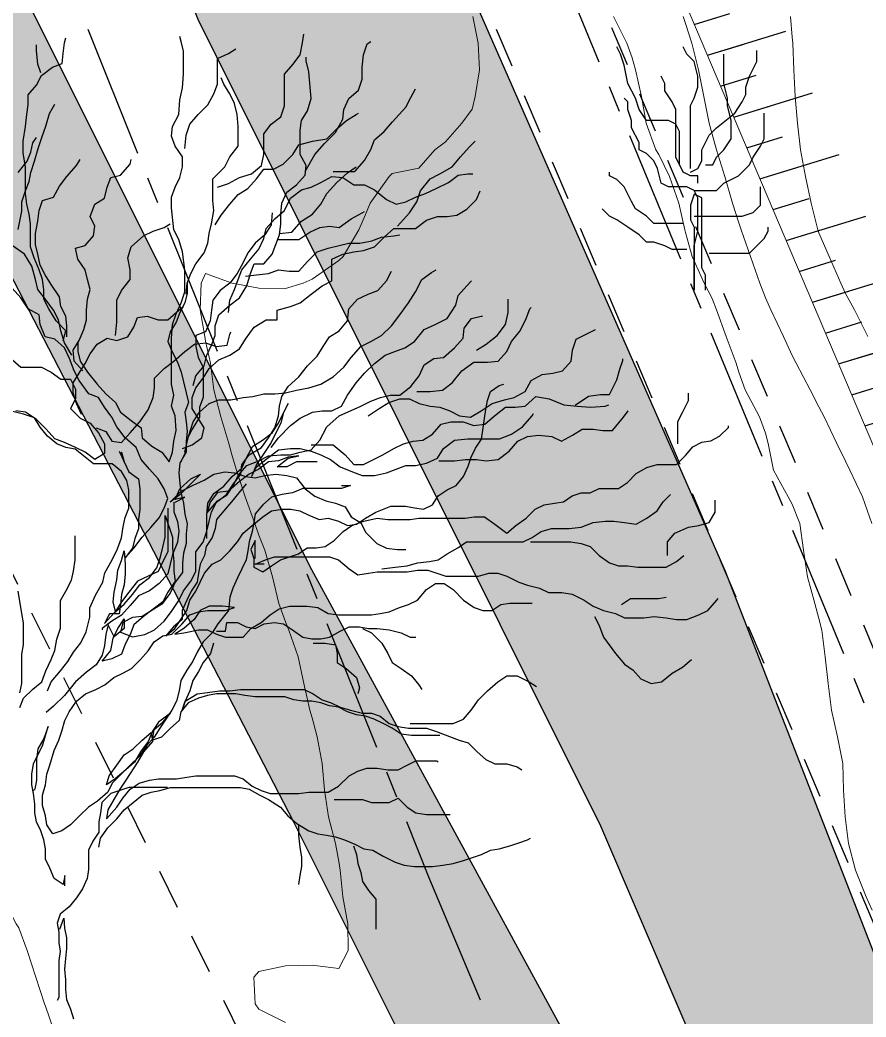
# Model space of a CAD drawing. Header units: centimetres. Extents: x 0 to 642158, y -847 to 649707.
# Drawn here: x 617032.77 to 617048.64, y 620858 to 620876.68 of the extents above; entities that cross this region are included whole.
import ezdxf

# ---------------------------------------------------------------- set-up
doc = ezdxf.new("R2010")
doc.units = ezdxf.units.CM
doc.header["$MEASUREMENT"] = 0
doc.linetypes.add('CENTERX2', pattern=[4, 2.5, -0.5, 0.5, -0.5])
doc.linetypes.add('JIS_02_0.7', pattern=[1.35, 0.75, -0.6])
for name, color, linetype, lineweight in [('MEV_environnement_V', 7, 'Continuous', 20), ('MEV_vegetal_V', 7, 'Continuous', 25), ('WAL_parcellaire agricole', 7, 'JIS_02_0.7', 25), ('WAL_topographie 0.5', 253, 'Continuous', 20)]:
    doc.layers.add(name, color=color, linetype=linetype, lineweight=lineweight)
doc.layers.add('MEV_schema paysager_Ha', color=7, linetype='Continuous', lineweight=25, transparency=0.13)
doc.layers.add('SPW_parcellaire cadastral', color=7, linetype='CENTERX2', lineweight=25, true_color=0xff0542)
picture_1 = doc.add_image_def('image2.png', size_in_pixel=(6614, 11023))

# ---------------------------------------------------------------- blocks, each defined once
blk = doc.blocks.new('chataignier')
at = {"layer": 'MEV_vegetal_V'}
for points in [[(0.233, 23.665), (0.289, 23.889), (0.065, 24.113), (-0.103, 24.393), (-0.215, 24.617), (-0.215, 24.841), (-0.243, 25.065), (-0.327, 25.289), (-0.439, 25.569), (-0.523, 25.821), (-0.523, 26.353), (-0.551, 26.577), (-0.608, 26.801), (-0.635, 27.052), (-0.635, 27.668), (-0.692, 27.976), (-0.692, 28.256), (-0.635, 28.592), (-0.608, 28.872), (-0.579, 29.096), (-0.579, 29.32), (-0.383, 29.544), (-0.271, 29.768), (-0.019, 29.964), (0.205, 30.048), (0.233, 30.272), (0.261, 30.524), (0.289, 30.636)], [(0.569, 23.637), (0.569, 23.413), (0.625, 23.189), (0.793, 22.937), (1.017, 22.657), (1.213, 22.433), (1.437, 22.237), (1.549, 22.013), (1.801, 21.817), (2.025, 21.649), (2.053, 21.425), (2.277, 21.229), (2.501, 21.089), (2.67, 20.865), (2.754, 21.089), (2.782, 21.341), (2.838, 21.593), (2.81, 21.929), (2.726, 22.153), (2.782, 22.405), (2.726, 22.657), (2.726, 23.721), (2.754, 24.029), (2.838, 24.281), (2.95, 24.533), (3.034, 24.785), (3.034, 25.289), (2.978, 25.709), (2.894, 25.989), (2.782, 26.213), (2.726, 26.717), (2.726, 26.969), (2.81, 27.193), (2.922, 27.416), (2.978, 27.668), (2.978, 27.892), (2.81, 28.144), (2.726, 28.368), (2.754, 28.592), (2.894, 28.872), (2.922, 29.208), (2.978, 29.488), (3.006, 29.796), (3.006, 30.328), (2.95, 30.552), (2.922, 30.664)], [(3.79, 27.193), (4.042, 27.277), (4.294, 27.416), (4.574, 27.501), (4.798, 27.697), (4.854, 27.948), (4.854, 28.424), (5.022, 28.648), (5.246, 28.816), (5.33, 29.068), (5.33, 29.796), (5.526, 30.02), (5.694, 30.244), (5.75, 30.524), (5.778, 30.72)], [(5.807, 27.556), (6.031, 27.948), (6.255, 28.2), (6.507, 28.452), (6.675, 28.76), (6.703, 28.984), (6.815, 29.236), (7.039, 29.432), (7.123, 29.684), (7.123, 29.964), (7.151, 30.244), (7.235, 30.496), (7.319, 30.552)], [(-0.284, 29.826), (-0.353, 30.032), (-0.387, 30.341), (-0.387, 30.478)], [(3.034, 28.088), (3.062, 28.396), (3.146, 28.648), (3.342, 28.872), (3.566, 29.096), (3.706, 29.348), (3.79, 29.572), (3.79, 30.16), (4.042, 30.272), (4.21, 30.384)], [(3.23, 22.629), (3.286, 22.853), (3.482, 23.077), (3.538, 23.329), (3.65, 23.553), (3.734, 23.777), (3.734, 24.001), (3.818, 24.253), (4.07, 24.477), (4.294, 24.645), (4.462, 24.925), (4.546, 25.205), (4.63, 25.429), (4.854, 25.429), (5.05, 25.653), (5.134, 25.877), (5.218, 26.101), (5.246, 26.353), (5.246, 26.577), (5.274, 26.829), (5.386, 27.081), (5.61, 27.249), (5.807, 27.472), (5.834, 27.697), (5.694, 27.948), (5.694, 28.508), (5.723, 28.732), (5.863, 28.956), (5.947, 29.236), (5.89, 29.852), (5.834, 30.104), (5.834, 30.188)], [(0.429, 23.329), (0.261, 23.609), (0.177, 23.889), (0.121, 24.141), (0.009, 24.365), (-0.159, 24.589), (-0.355, 24.841), (-0.411, 25.065), (-0.495, 25.373), (-0.664, 25.653), (-0.944, 25.849)], [(3.062, 24.729), (3.09, 24.981), (3.174, 25.205), (3.286, 25.429), (3.482, 25.681), (3.566, 25.905), (3.594, 26.129), (3.65, 26.353), (3.706, 26.661), (3.678, 26.885), (3.678, 27.389), (3.958, 27.668), (4.07, 27.892), (4.266, 28.144), (4.266, 28.592), (4.238, 28.872), (4.182, 29.124), (4.07, 29.348), (3.93, 29.572), (3.874, 29.712)], [(6.451, 27.556), (6.955, 27.556), (7.179, 27.808), (7.319, 28.06), (7.403, 28.284), (7.627, 28.48), (7.823, 28.704), (8.131, 29.04), (8.243, 29.264), (8.355, 29.46)], [(-0.768, 15.547), (-0.726, 15.76), (-0.726, 16.44), (-0.683, 16.652), (-0.683, 17.163), (-0.726, 17.375), (-0.811, 17.885)], [(-0.811, 26.218), (-0.726, 26.643), (-0.726, 26.856), (-0.641, 27.111), (-0.556, 27.323), (-0.513, 27.536), (-0.428, 27.791), (-0.343, 28.088), (-0.258, 28.343), (-0.173, 28.599), (-0.088, 28.896), (0.04, 29.109)], [(3.734, 26.325), (3.874, 26.549), (4.07, 26.801), (4.266, 27.025), (4.49, 27.164), (4.686, 27.389), (4.854, 27.612), (5.078, 27.612), (5.302, 27.724), (5.526, 27.948), (5.666, 28.172), (5.975, 28.256), (6.311, 28.312), (6.535, 28.536), (6.759, 28.732), (6.983, 28.872), (7.039, 28.9)], [(-0.811, 27.536), (-0.598, 27.791), (-0.513, 28.003), (-0.471, 28.216), (-0.386, 28.343)], [(7.935, 26.297), (8.215, 26.605), (8.383, 26.857), (8.467, 27.108), (8.691, 27.389), (8.915, 27.501), (9.196, 27.668), (9.392, 27.892), (9.588, 28.116), (9.728, 28.256)], [(-0.13, 15.59), (-0.045, 15.802), (0.167, 16.057), (0.337, 16.27), (0.465, 16.482), (0.635, 16.695), (0.763, 16.95), (0.848, 17.29), (0.848, 17.503), (0.975, 17.8), (1.145, 18.098), (1.188, 18.31), (1.358, 18.608), (1.486, 18.863), (1.571, 19.118), (1.613, 19.373), (1.656, 19.586), (1.741, 19.798), (1.741, 20.224), (1.698, 20.436), (1.571, 20.649), (1.358, 20.819), (0.933, 20.819), (0.508, 21.159), (0.295, 21.201), (0.082, 21.286), (-0.13, 21.456), (-0.301, 21.669), (-0.428, 21.882), (-0.683, 21.967), (-1.024, 22.052)], [(0.317, 23.749), (0.317, 24.001), (0.289, 24.225), (0.177, 24.449), (0.149, 24.673), (-0.047, 24.953), (-0.187, 25.177), (-0.299, 25.401), (-0.355, 25.653), (-0.411, 25.877), (-0.411, 26.129), (-0.355, 26.409), (-0.327, 26.661), (-0.243, 26.885), (0.009, 26.969), (0.149, 27.221), (0.317, 27.445), (0.541, 27.697), (0.625, 27.836)], [(0.681, 22.965), (0.485, 23.189), (0.457, 23.441), (0.597, 23.665), (0.709, 23.917), (0.765, 24.141), (0.765, 24.365), (0.793, 24.617), (0.849, 24.841), (0.793, 25.065), (0.737, 25.289), (0.569, 25.541), (0.513, 25.793), (0.737, 25.849), (0.933, 26.073), (0.961, 26.297), (0.849, 26.521), (0.961, 26.801), (1.185, 26.941), (1.241, 27.193), (1.325, 27.416), (1.549, 27.472), (1.773, 27.724), (1.801, 27.836)], [(5.218, 26.129), (5.498, 26.157), (5.723, 26.409), (5.975, 26.577), (6.171, 26.801), (6.311, 27.052), (6.535, 27.304), (6.787, 27.528), (6.983, 27.668)], [(4.042, 24.309), (4.07, 24.589), (4.182, 24.841), (4.266, 25.065), (4.35, 25.289), (4.546, 25.541), (4.742, 25.765), (4.854, 26.017), (4.91, 26.241), (5.106, 26.465), (5.33, 26.661), (5.47, 26.941), (5.723, 27.137), (5.947, 27.193), (6.171, 27.304), (6.423, 27.445), (6.675, 27.416), (6.927, 27.249), (7.179, 27.249), (7.403, 27.137), (7.683, 26.913), (7.907, 26.801), (8.131, 26.857), (8.355, 26.969), (8.579, 27.052), (8.831, 27.164), (9.112, 27.304), (9.336, 27.472), (9.56, 27.501), (9.672, 27.501)], [(2.978, 21.173), (3.202, 21.257), (3.426, 21.425), (3.482, 21.649), (3.342, 21.873), (3.202, 22.097), (3.202, 22.349), (3.286, 22.573), (3.454, 22.797), (3.594, 23.021), (3.818, 23.217), (4.07, 23.329), (4.294, 23.469), (4.434, 23.693), (4.63, 23.973), (4.91, 24.141), (5.162, 24.141), (5.162, 24.365), (5.47, 24.449), (5.694, 24.533), (5.947, 24.729), (6.199, 24.925), (6.423, 25.037), (6.423, 25.541), (6.675, 25.653), (6.927, 25.709), (7.151, 25.737), (7.403, 25.821), (7.627, 26.045), (7.851, 26.241), (8.355, 26.241), (8.607, 26.437), (8.859, 26.521), (9.083, 26.521), (9.308, 26.549), (9.532, 26.689), (9.756, 26.913), (9.84, 27.108)], [(1.521, 21.117), (1.633, 20.865), (1.577, 21.089), (1.633, 20.865), (1.745, 20.641), (1.969, 20.473), (1.997, 20.249), (1.997, 19.773), (1.969, 19.549), (1.969, 19.325), (1.885, 19.101), (1.829, 18.877), (1.661, 18.653), (1.857, 18.877), (2.053, 19.129), (2.249, 19.353), (2.445, 19.577), (2.557, 19.801), (2.641, 20.025), (2.557, 20.249), (2.417, 20.473), (2.221, 20.697), (2.025, 20.921), (1.913, 21.201), (1.661, 21.425), (1.465, 21.677), (1.353, 21.901), (1.185, 22.125), (1.045, 22.349), (0.821, 22.433), (0.597, 22.741), (0.485, 22.965), (0.373, 23.245), (0.261, 23.497), (0.037, 23.693), (-0.187, 23.749), (-0.299, 24.029), (-0.327, 24.253), (-0.579, 24.393), (-0.748, 24.645), (-0.944, 24.869)], [(5.05, 26.605), (5.022, 26.325), (4.882, 26.101), (4.658, 25.905), (4.49, 25.681), (4.378, 25.457), (4.238, 25.205), (4.07, 24.981), (3.846, 24.813), (3.678, 24.589), (3.65, 24.365), (3.622, 24.113), (3.51, 23.861), (3.286, 23.777), (3.286, 23.525), (3.342, 23.273), (3.454, 23.049), (3.454, 22.349), (3.37, 22.125), (3.37, 21.901), (3.202, 21.621), (3.062, 21.341), (3.062, 21.117), (2.95, 20.893), (2.95, 20.865)], [(5.19, 25.989), (5.666, 25.989), (5.919, 26.157), (6.143, 26.269), (6.367, 26.297), (6.591, 26.269), (6.871, 26.465), (7.123, 26.605), (7.179, 26.633)], [(-1, 23.273), (-0.748, 23.049), (-0.271, 23.049), (-0.047, 22.937), (0.177, 22.769), (0.401, 22.769), (0.513, 22.545), (0.513, 22.321), (0.401, 22.097), (0.625, 21.873), (0.849, 21.761), (1.045, 21.537), (1.185, 21.285), (1.185, 21.061), (0.961, 20.921), (0.737, 21.089), (0.513, 21.201), (0.261, 21.313), (0.037, 21.397), (-0.159, 21.621), (-0.383, 21.845), (-0.635, 22.013), (-0.86, 22.041)], [(1.437, 23.777), (1.465, 24.085), (1.465, 24.589), (1.577, 24.813), (1.773, 25.065), (1.773, 25.289), (1.717, 25.569), (1.801, 25.821), (2.081, 26.073), (2.305, 26.185), (2.557, 26.269), (2.698, 26.353)], [(4.434, 25.149), (4.686, 25.177), (4.966, 25.205), (5.19, 25.289), (5.442, 25.261), (5.666, 25.261), (5.863, 25.485), (6.087, 25.709), (6.339, 25.793), (6.591, 25.849), (6.815, 25.905), (7.067, 25.905), (7.347, 25.961), (7.571, 26.045), (7.851, 26.073), (7.991, 26.101)], [(3.034, 21.089), (3.118, 21.453), (3.23, 21.789), (3.37, 22.013), (3.594, 22.209), (3.818, 22.293), (4.098, 22.293), (4.378, 22.349), (4.602, 22.377), (4.854, 22.433), (5.106, 22.433), (5.358, 22.461), (5.61, 22.517), (5.89, 22.573), (6.171, 22.657), (6.451, 22.825), (6.703, 23.049), (6.871, 23.273), (7.095, 23.525), (7.319, 23.637), (7.571, 23.777), (7.795, 24.001), (7.991, 24.253), (8.187, 24.533), (8.355, 24.785), (8.495, 25.065), (8.719, 25.233), (8.831, 25.289)], [(3.09, 24.981), (3.09, 24.757), (3.034, 24.533), (2.922, 24.309), (2.838, 24.085), (2.698, 23.861), (2.641, 23.637), (2.754, 23.385), (2.866, 23.161), (2.95, 22.937), (3.006, 22.713), (3.062, 22.461), (3.118, 22.237), (3.034, 22.013), (3.062, 21.789), (3.09, 21.565), (3.062, 21.341), (3.062, 21.089), (2.922, 20.837), (2.894, 20.613), (2.922, 20.361), (2.95, 20.137), (3.006, 19.913), (3.034, 19.661), (3.09, 19.437), (3.062, 19.213), (3.062, 18.989), (3.006, 18.765), (2.978, 18.541), (2.978, 18.317), (2.81, 18.093), (2.698, 17.841), (2.501, 17.589), (2.053, 17.309), (1.829, 17.281), (1.605, 17.169), (1.549, 16.945), (1.829, 16.833), (2.109, 16.889), (2.333, 17.001), (2.557, 17.197), (2.726, 17.421), (2.894, 17.673), (3.006, 17.897), (3.174, 18.121), (3.286, 18.345), (3.286, 18.793), (3.454, 19.017), (3.538, 19.269), (3.594, 19.493), (3.65, 19.717), (3.762, 19.941), (3.986, 20.109), (4.154, 20.361), (4.322, 20.585), (4.35, 20.809), (4.518, 21.033), (4.798, 21.201), (4.966, 21.425), (5.106, 21.649), (5.19, 21.929), (5.218, 22.153), (5.274, 22.377), (5.414, 22.601), (5.666, 22.825), (5.863, 23.077), (6.087, 23.301), (6.227, 23.525), (6.367, 23.749), (6.591, 23.889), (6.787, 24.113), (6.815, 24.393), (7.011, 24.617), (7.263, 24.729), (7.487, 24.813), (7.683, 25.037), (7.795, 25.261)], [(5.022, 21.201), (5.19, 21.425), (5.47, 21.705), (5.694, 21.873), (5.975, 22.013), (6.199, 22.041), (6.423, 22.041), (6.647, 22.153), (6.787, 22.405), (6.983, 22.685), (7.179, 22.909), (7.403, 23.133), (7.655, 23.329), (7.879, 23.413), (8.103, 23.497), (8.327, 23.637), (8.551, 23.917), (8.803, 24.029), (9.083, 24.169), (9.28, 24.477), (9.336, 24.701), (9.532, 24.925), (9.644, 25.037)], [(9.756, 23.441), (9.98, 23.581), (10.232, 23.777), (10.428, 24.029), (10.484, 24.309), (10.484, 24.617)], [(0.653, 21.957), (0.541, 22.209), (0.457, 22.461), (0.457, 22.685), (0.597, 22.909), (0.737, 23.133), (0.849, 23.357), (1.017, 23.581), (1.241, 23.721), (1.465, 23.665), (1.717, 23.749), (1.857, 23.973), (1.941, 24.197), (2.165, 24.225), (2.417, 24.141), (2.641, 24.141), (2.894, 24.365), (3.006, 24.449)], [(8.383, 22.489), (8.691, 22.489), (8.972, 22.517), (9.196, 22.685), (9.42, 22.965), (9.7, 23.161), (10.008, 23.161), (10.26, 23.189), (10.456, 23.413), (10.568, 23.637), (10.764, 23.889), (10.904, 24.169), (10.988, 24.393), (11.016, 24.421)], [(6.087, 20.865), (5.61, 20.865), (5.386, 20.753), (5.162, 20.753), (5.414, 20.949), (5.666, 21.005), (5.414, 20.977), (5.19, 20.893), (4.966, 20.865), (4.742, 20.697), (4.518, 20.585), (4.294, 20.417), (4.042, 20.193), (3.79, 20.165), (3.622, 19.941), (3.538, 19.689), (3.79, 19.969), (4.014, 20.109), (4.154, 20.333), (4.266, 20.557), (4.462, 20.781), (4.742, 20.893), (4.966, 21.005), (5.246, 21.033), (5.47, 21.033), (5.694, 21.089), (5.947, 21.145), (6.143, 21.369), (6.311, 21.677), (6.591, 21.929), (7.095, 22.153), (7.319, 22.265), (7.543, 22.349), (7.767, 22.405), (7.991, 22.405), (8.243, 22.601), (8.439, 22.853), (8.551, 23.105), (8.775, 23.245), (8.999, 23.273), (9.252, 23.497), (9.448, 23.721), (9.476, 23.945), (9.644, 24.169), (9.868, 24.225), (9.896, 24.225)], [(7.263, 21.929), (7.515, 22.097), (7.739, 22.237), (7.991, 22.321), (8.215, 22.321), (8.439, 22.209), (8.691, 22.153), (8.915, 22.125), (9.14, 22.041), (9.364, 21.929), (9.616, 21.901), (9.868, 22.041), (10.12, 22.209), (10.4, 22.293), (10.624, 22.349), (10.876, 22.489), (11.016, 22.741), (11.268, 22.881), (11.52, 22.909), (11.744, 22.965), (11.94, 23.189), (11.968, 23.441), (12.052, 23.693), (12.501, 23.917)], [(0.989, 21.649), (1.213, 21.565), (1.353, 21.341), (1.577, 21.313), (1.773, 21.537), (1.997, 21.789), (2.193, 22.069), (2.305, 22.349), (2.333, 22.573), (2.333, 22.797), (2.557, 23.021), (2.782, 23.189), (3.034, 23.413), (3.258, 23.581), (3.51, 23.609), (3.762, 23.525), (4.014, 23.553), (4.07, 23.805), (4.098, 23.861)], [(12.034, 22.177), (12.343, 22.383), (12.618, 22.418), (12.824, 22.418), (12.995, 22.761), (13.064, 23.001), (13.132, 23.206), (13.132, 23.241)], [(4.451, 20.36), (4.28, 20.154), (4.108, 19.948), (3.937, 19.742), (3.765, 19.536), (3.731, 19.331), (3.662, 19.125), (3.525, 18.919), (3.491, 18.713), (3.388, 18.507), (3.353, 18.302), (3.319, 18.096), (3.182, 17.89), (3.079, 17.684), (2.976, 17.444), (2.976, 17.238), (2.77, 17.067), (2.598, 16.861), (2.804, 17.032), (2.942, 17.238), (3.079, 17.444), (3.147, 17.684), (3.285, 17.89), (3.491, 18.302), (3.662, 18.507), (3.868, 18.61), (4.074, 18.816), (4.245, 19.022), (4.383, 19.228), (4.589, 19.399), (4.829, 19.605), (5.035, 19.742), (5.275, 19.776), (5.481, 19.776), (5.687, 19.742), (5.892, 19.639), (6.133, 19.536), (6.338, 19.571), (6.579, 19.502), (6.785, 19.399), (6.99, 19.434), (7.196, 19.571), (7.436, 19.708), (7.78, 19.845), (8.123, 19.845), (8.329, 19.811), (8.534, 19.776), (8.74, 19.879), (8.878, 20.085), (9.083, 20.222), (9.289, 20.325), (9.461, 20.531), (9.564, 20.771), (9.632, 20.977), (9.735, 21.183), (9.873, 21.389), (9.907, 21.594), (9.941, 21.869), (9.976, 22.075), (10.01, 22.28), (10.079, 22.486), (10.284, 22.623), (10.387, 22.658)], [(5.947, 21.257), (6.451, 21.257), (6.731, 21.033), (6.927, 20.809), (7.151, 20.809), (7.599, 21.033), (7.851, 21.173), (8.075, 21.285), (8.299, 21.341), (8.523, 21.369), (8.747, 21.509), (8.943, 21.733), (9.168, 21.789), (9.448, 21.789), (9.7, 21.705), (9.952, 21.733), (10.176, 21.929), (10.428, 22.125), (10.652, 22.125), (10.876, 22.153), (11.128, 22.377), (11.436, 22.321), (11.772, 22.181), (12.08, 22.153), (12.389, 22.125), (12.725, 22.153), (12.809, 22.181)], [(14.402, 21.286), (14.402, 21.8), (14.505, 22.006), (14.642, 22.28), (14.642, 22.452)], [(3.538, 19.101), (3.538, 19.633), (3.566, 19.913), (3.706, 20.137), (3.93, 20.305), (4.126, 20.529), (4.35, 20.725), (4.462, 20.977), (4.602, 21.229), (4.826, 21.369), (5.05, 21.537), (5.19, 21.761), (5.414, 22.209), (5.302, 21.985), (5.246, 21.761), (5.134, 21.537), (5.022, 21.313), (4.686, 20.809), (4.574, 20.529), (4.686, 20.753), (4.938, 20.949), (5.19, 21.145), (5.47, 21.173), (5.694, 21.173), (5.947, 21.117), (6.171, 21.033), (6.395, 20.921), (6.619, 20.753), (6.899, 20.641), (7.123, 20.557), (7.403, 20.557), (7.683, 20.613), (7.907, 20.697), (8.131, 20.781), (8.355, 20.781), (8.607, 20.837), (8.859, 20.949), (8.999, 21.173), (9.252, 21.369), (9.56, 21.397), (10.288, 21.397), (10.568, 21.509), (10.82, 21.677), (11.044, 21.929), (11.072, 21.985)], [(8.887, 20.893), (9.252, 20.893), (9.504, 20.921), (9.756, 20.921), (9.98, 20.893), (10.26, 20.921), (10.512, 21.117), (10.708, 21.341), (10.932, 21.453), (11.184, 21.481), (11.492, 21.453), (11.716, 21.341), (11.968, 21.481), (12.192, 21.621), (12.445, 21.621), (12.669, 21.593), (12.893, 21.593), (13.145, 21.901), (13.257, 22.041)], [(4.657, 18.645), (4.657, 19.056), (4.554, 18.85), (4.623, 18.645), (4.623, 18.439), (4.829, 18.336), (5.035, 18.473), (5.24, 18.61), (5.446, 18.679), (5.652, 18.747), (5.858, 18.885), (6.064, 18.885), (6.27, 18.919), (6.476, 19.056), (6.682, 19.262), (6.887, 19.399), (7.162, 19.502), (7.471, 19.571), (7.711, 19.536), (8.226, 19.536), (8.432, 19.571), (9.495, 19.571), (9.701, 19.605), (9.941, 19.605), (10.181, 19.434), (10.456, 19.228), (10.662, 19.399), (10.902, 19.571), (11.108, 19.776), (11.314, 19.879), (11.554, 19.914), (11.76, 19.948), (11.966, 20.085), (12.172, 20.154), (12.377, 20.154), (12.583, 20.257), (13.029, 20.257), (13.235, 20.394), (13.441, 20.6), (13.681, 20.737), (13.922, 20.806), (14.368, 20.806), (14.573, 21.011), (14.745, 21.217), (14.951, 21.32), (15.157, 21.354), (15.363, 21.457), (15.569, 21.663), (15.569, 21.697)], [(2.81, 19.941), (3.034, 20.053), (2.81, 19.997), (2.922, 20.249), (3.174, 20.473), (3.398, 20.585), (3.174, 20.361), (2.922, 20.109), (2.698, 19.941), (2.95, 20.193), (3.23, 20.333), (3.482, 20.445), (3.706, 20.585), (3.958, 20.641), (4.182, 20.613), (4.434, 20.529), (4.658, 20.501), (4.882, 20.557), (5.134, 20.585), (5.386, 20.557), (5.61, 20.501), (5.807, 20.249), (6.031, 20.081), (6.283, 19.969), (6.507, 19.913), (6.731, 19.829), (6.871, 19.605), (7.095, 19.465), (7.207, 19.241), (7.459, 18.989), (7.683, 18.877), (7.935, 18.849), (8.131, 18.849)], [(6.647, 20.325), (6.853, 20.325), (6.647, 20.257), (5.755, 20.257), (5.515, 20.154), (5.275, 20.119), (5.035, 20.051), (4.829, 19.879), (4.657, 19.674), (4.623, 19.468), (4.589, 19.262), (4.52, 19.022), (4.486, 18.816), (4.451, 18.61), (4.245, 18.199), (4.142, 17.959), (4.074, 17.753), (4.04, 17.444), (3.799, 17.135), (3.662, 16.93), (3.456, 16.724), (3.319, 16.484), (3.216, 16.278), (3.079, 16.072), (2.942, 15.832), (2.907, 15.592), (2.839, 15.352), (2.736, 15.146), (2.598, 14.94), (2.461, 14.734), (2.324, 14.529), (2.152, 14.323), (1.981, 14.083), (1.775, 13.877), (1.569, 13.671), (1.363, 13.465), (1.26, 13.259), (1.02, 13.054), (0.814, 12.916), (0.608, 12.711), (0.402, 12.505), (0.196, 12.368), (-0.009, 12.299), (-0.147, 12.505), (-0.181, 12.711), (-0.25, 12.951), (-0.25, 13.191), (-0.181, 13.431), (-0.147, 13.671), (-0.078, 13.877), (0.025, 14.22), (0.128, 14.46), (0.196, 14.666), (0.265, 14.906), (0.368, 15.112), (0.54, 15.352), (0.745, 15.523), (0.986, 15.626), (1.192, 15.729), (1.397, 15.901), (1.603, 16.003), (1.809, 16.106), (2.015, 16.312), (2.187, 16.518), (2.324, 16.724), (2.53, 16.861), (2.736, 16.895), (2.976, 17.135), (3.147, 17.341), (3.353, 17.41), (3.559, 17.444), (3.971, 17.444), (4.177, 17.513), (3.902, 17.547), (3.593, 17.547), (3.388, 17.444), (3.25, 17.238), (3.01, 17.032), (2.804, 16.895), (3.01, 16.93), (3.353, 16.998), (3.559, 16.998), (3.765, 16.895), (3.971, 16.827), (4.383, 16.827), (4.554, 17.032), (4.794, 17.17), (5, 17.341), (5.206, 17.478), (5.446, 17.547), (5.858, 17.547), (6.098, 17.513), (6.338, 17.375), (6.579, 17.341), (7.334, 17.341), (7.539, 17.375), (7.745, 17.41), (7.985, 17.513), (8.191, 17.581), (8.397, 17.684), (8.603, 17.924), (8.809, 18.062), (9.015, 18.062), (9.221, 17.924), (9.461, 17.684), (9.701, 17.513), (9.907, 17.444), (10.113, 17.444), (10.319, 17.581), (10.525, 17.616), (11.039, 17.616)], [(7.574, 18.404), (7.883, 18.439), (8.157, 18.473), (8.397, 18.542), (8.672, 18.576), (8.878, 18.61), (9.083, 18.747), (9.324, 18.885), (9.53, 19.022), (10.833, 19.022), (11.039, 19.125), (11.245, 19.262), (11.485, 19.331), (11.897, 19.331), (12.172, 19.365), (12.446, 19.468), (12.721, 19.502), (12.926, 19.502), (13.167, 19.468), (13.441, 19.434), (13.681, 19.571), (13.922, 19.742), (14.059, 19.948), (14.23, 20.119)], [(2.641, 19.801), (2.641, 18.793), (2.529, 18.569), (2.417, 18.345), (2.193, 18.233), (1.941, 18.121), (1.745, 17.869), (1.577, 17.645), (1.437, 17.421), (1.381, 17.645), (1.409, 17.869), (1.465, 18.149), (1.493, 18.373), (1.577, 18.597), (1.633, 18.821), (1.661, 18.513), (1.661, 18.289), (1.633, 18.037), (1.577, 17.813), (1.549, 17.589), (1.521, 17.365), (1.297, 17.365), (1.185, 17.141), (1.409, 17.393), (1.633, 17.589), (1.829, 17.813), (1.997, 18.037), (2.221, 18.205), (2.389, 18.429), (2.473, 18.681), (2.529, 18.905), (2.585, 19.129), (2.585, 19.633), (2.754, 19.129), (2.754, 18.877), (2.782, 18.569), (2.782, 18.345), (2.81, 18.121), (2.641, 17.869), (2.529, 17.645), (2.305, 17.477), (2.081, 17.309), (1.857, 17.113), (1.773, 16.889), (1.661, 16.665), (1.577, 16.441), (1.353, 16.329), (1.129, 16.273), (1.325, 16.525), (1.381, 16.805), (1.493, 17.029), (1.633, 17.253), (1.633, 17.029), (1.409, 16.833), (1.269, 17.113), (1.213, 16.889), (1.185, 16.637), (1.129, 16.413), (0.989, 16.189), (0.765, 16.021), (0.513, 15.797), (0.261, 15.489), (0.009, 15.237), (-0.159, 15.097)], [(2.782, 19.941), (2.782, 19.717), (2.866, 19.493), (2.894, 19.269), (2.866, 19.017), (2.754, 18.737), (2.698, 18.513), (2.641, 18.289), (2.445, 18.065), (2.221, 17.897), (1.969, 17.785), (1.773, 17.561), (1.577, 17.337), (1.353, 17.197), (1.129, 17.029), (1.129, 17.001)], [(14.162, 18.713), (14.162, 19.022), (14.333, 19.228), (14.642, 19.365), (14.882, 19.399), (15.122, 19.468), (15.26, 19.708), (15.26, 19.982)], [(-0.768, 15.207), (-0.683, 15.42), (-0.471, 15.632), (-0.258, 15.802), (-0.173, 16.057), (-0.045, 16.312), (0.04, 16.525), (0.082, 16.78), (0.167, 17.035), (0.167, 17.673), (0.295, 17.885), (0.422, 18.14), (0.465, 18.353), (0.508, 18.608), (0.508, 19.161)], [(11.005, 19.022), (11.931, 19.022), (12.172, 18.988), (12.377, 18.919), (12.583, 18.713), (12.824, 18.542), (13.029, 18.473), (13.235, 18.473), (13.475, 18.439), (14.127, 18.439), (14.368, 18.576), (14.539, 18.713)], [(4.863, 18.507), (4.657, 18.507), (4.897, 18.61), (5.103, 18.679), (6.373, 18.679), (6.579, 18.61), (6.819, 18.404), (7.025, 18.267), (7.265, 18.302), (7.471, 18.336), (8.157, 18.336), (8.397, 18.37), (8.637, 18.37), (8.843, 18.302), (9.049, 18.233), (9.804, 18.233), (10.044, 18.302), (10.25, 18.302), (10.456, 18.233), (10.73, 18.096), (10.936, 18.027), (11.211, 17.959), (11.417, 17.856), (11.726, 17.856), (11.966, 17.821), (12.24, 17.684), (12.446, 17.547), (12.686, 17.444), (12.961, 17.375), (13.167, 17.273), (13.613, 17.273), (13.853, 17.307), (14.127, 17.273), (14.368, 17.238), (14.608, 17.238), (14.882, 17.341), (15.088, 17.444), (15.294, 17.684), (15.328, 17.718)], [(13.098, 17.581), (13.304, 17.718), (13.956, 17.718), (14.127, 17.753)], [(12.48, 17.307), (12.583, 17.101), (12.686, 16.827), (12.961, 16.449), (13.167, 16.209), (13.373, 16.072), (13.544, 15.866), (13.784, 15.763), (14.024, 15.798), (14.265, 16.003), (14.505, 16.141), (14.711, 16.312)], [(3.765, 16.964), (3.971, 16.964), (4.005, 17.17), (4.245, 17.17), (4.451, 17.067), (4.657, 17.032), (4.863, 17.135), (5.103, 17.17), (5.309, 17.135), (5.515, 16.998), (5.755, 16.827), (5.961, 16.792), (6.167, 16.792), (6.373, 16.827), (6.613, 16.964), (6.819, 17.067), (7.059, 17.067), (7.265, 17.032), (7.471, 17.032), (7.745, 16.998), (8.02, 16.93), (8.226, 16.827), (8.363, 16.827)], [(7.128, 17.032), (7.334, 16.93), (7.574, 16.69), (7.711, 16.449), (7.814, 16.244), (8.02, 16.106), (8.26, 15.935), (8.432, 15.729), (8.5, 15.626)], [(3.696, 16.69), (3.628, 16.449), (3.456, 16.244), (3.353, 16.038), (3.216, 15.832), (3.147, 15.592), (3.044, 15.352), (2.976, 15.146), (3.044, 15.352), (3.319, 15.523), (3.559, 15.558), (3.834, 15.592), (4.074, 15.592), (4.314, 15.626), (5.789, 15.626), (5.995, 15.523), (6.201, 15.386), (6.407, 15.318), (6.613, 15.215), (6.853, 15.146), (7.128, 15.077), (7.334, 15.077), (7.539, 15.009), (7.745, 14.837), (7.951, 14.769), (8.191, 14.734), (8.603, 14.734), (8.809, 14.666), (9.358, 14.46), (9.564, 14.391), (9.77, 14.186), (9.976, 14.014), (10.181, 13.911), (10.456, 13.911), (10.696, 13.843), (10.799, 13.774)], [(5.995, 16.69), (6.27, 16.69), (6.51, 16.655), (6.544, 16.449), (6.544, 16.244), (6.75, 16.106), (6.99, 15.901), (7.059, 15.66), (7.025, 15.523)], [(8.226, 14.837), (9.221, 14.837), (9.461, 14.94), (9.632, 15.146), (9.804, 15.386), (10.01, 15.592), (10.25, 15.798), (10.456, 15.935), (10.696, 15.935), (10.971, 15.798), (11.142, 15.695)], [(8.912, 14.563), (8.26, 14.563), (8.02, 14.597), (7.814, 14.734), (7.608, 14.837), (7.402, 14.94), (7.196, 15.009), (6.99, 15.043), (6.785, 15.112), (6.579, 15.215), (6.373, 15.249), (6.167, 15.318), (5.961, 15.352), (5.755, 15.352), (5.549, 15.386), (5.343, 15.455), (4.657, 15.455), (4.417, 15.489), (4.211, 15.523), (3.765, 15.523), (3.559, 15.489), (3.353, 15.42), (3.113, 15.318), (2.942, 15.112), (2.907, 14.906), (2.701, 14.734), (2.495, 14.529), (2.29, 14.46), (2.324, 14.7), (2.53, 14.872), (2.701, 15.077), (2.427, 14.872), (2.29, 14.666), (2.187, 14.426), (2.015, 14.186), (1.878, 13.946), (1.672, 13.774), (1.432, 13.568), (1.226, 13.431), (1.294, 13.637), (1.466, 13.877), (1.638, 14.117), (1.843, 14.254), (2.049, 14.46), (2.255, 14.631), (2.29, 14.426), (2.084, 14.186), (1.946, 13.946), (1.672, 13.534), (1.535, 13.328), (1.26, 12.848), (1.226, 12.642), (1.466, 12.916), (1.603, 13.122), (1.775, 13.328), (1.981, 13.465), (2.221, 13.534), (2.427, 13.568), (2.839, 13.568), (3.079, 13.603), (3.285, 13.637), (4.177, 13.637), (4.383, 13.568), (4.589, 13.397), (4.794, 13.294), (5, 13.225), (5.652, 13.225), (5.892, 13.259), (6.338, 13.259), (6.579, 13.397), (6.819, 13.637), (7.025, 13.74), (7.231, 13.808), (7.471, 13.808), (7.711, 13.774), (7.951, 13.774), (8.157, 13.877), (8.363, 13.98), (8.843, 13.98), (8.878, 13.946)], [(0.265, 11.099), (0.265, 11.339), (0.231, 11.133), (0.025, 11.27), (-0.078, 11.51), (-0.181, 11.716), (-0.181, 11.956), (-0.215, 12.162), (-0.284, 12.368), (-0.387, 12.574), (-0.421, 12.779), (-0.421, 12.985), (-0.455, 13.225), (-0.49, 13.431), (-0.49, 13.671), (-0.455, 13.911), (-0.353, 14.117), (-0.25, 14.323), (-0.181, 14.563), (-0.112, 14.769), (-0.215, 14.494), (-0.353, 14.254), (-0.387, 14.014), (-0.387, 13.534), (-0.421, 13.328), (-0.455, 13.294)], [(2.633, 13.362), (1.741, 13.362), (1.535, 13.294), (1.329, 13.225), (1.123, 13.019), (1.089, 12.779), (1.054, 12.574), (1.054, 12.333), (0.917, 12.128), (0.814, 11.922), (0.814, 11.476), (0.78, 11.27), (0.677, 11.03), (0.54, 10.824), (0.368, 10.618), (0.162, 10.447), (0.094, 10.241), (0.128, 10.035), (0.128, 9.795), (0.162, 9.589), (0.128, 9.384), (0.128, 8.526), (0.094, 8.457)], [(1.054, 11.99), (1.089, 12.196), (1.26, 12.436), (1.466, 12.642), (1.638, 12.848), (1.843, 13.019), (2.049, 13.191), (2.255, 13.259), (2.461, 13.294), (2.701, 13.362), (4.314, 13.362), (4.52, 13.328), (4.76, 13.191), (4.966, 13.088), (5.24, 12.916), (5.412, 12.711), (5.618, 12.539), (5.892, 12.368), (6.098, 12.299), (6.304, 12.265), (6.51, 12.231), (6.716, 12.162), (6.956, 12.059), (7.162, 11.956), (7.368, 11.922), (7.608, 11.785), (7.883, 11.647), (8.088, 11.579), (8.329, 11.544), (8.74, 11.544), (8.981, 11.579), (9.221, 11.613), (9.461, 11.682), (9.873, 11.819), (10.079, 11.922), (10.284, 11.956), (10.525, 12.025), (10.73, 12.093), (10.936, 12.162), (11.005, 12.196)], [(6.476, 13.088), (7.128, 13.088), (7.334, 13.019), (7.745, 13.019), (7.951, 13.122), (8.157, 12.916), (8.363, 12.779), (8.603, 12.745), (9.152, 12.745)], [(5.652, 12.505), (5.652, 12.265), (5.687, 11.99), (5.721, 11.75), (5.721, 11.544), (5.687, 11.339), (5.652, 11.133)], [(6.922, 12.025), (6.99, 11.819), (7.025, 11.613), (7.093, 11.407), (7.128, 11.202), (7.265, 10.996), (7.436, 10.79), (7.436, 10.104)], [(0.152, 10.105), (0.242, 10.353), (0.264, 10.128), (0.309, 9.903), (0.309, 9.655), (0.287, 9.43), (0.264, 9.182), (0.287, 8.935), (0.287, 8.709), (0.309, 8.484), (0.399, 8.259), (0.467, 8.034)]]:
    blk.add_lwpolyline(points, dxfattribs=at)
blk = doc.blocks.new('legende vegetal')
at = {"layer": 'MEV_vegetal_V'}
for points in [[(617045.04, 620873.779), (617045.04, 620874.401), (617044.971, 620874.539), (617044.833, 620874.608), (617044.418, 620874.608), (617044.28, 620874.815), (617044.211, 620875.023), (617044.072, 620875.299), (617044.003, 620875.644), (617043.934, 620875.852), (617043.865, 620875.99)], [(617045.247, 620873.71), (617045.247, 620874.885), (617045.316, 620875.023), (617045.385, 620875.23), (617045.385, 620875.437), (617045.316, 620875.714), (617045.178, 620875.852), (617045.109, 620875.99)], [(617045.247, 620873.641), (617045.385, 620873.71), (617045.455, 620873.848), (617045.455, 620874.056), (617045.524, 620874.194), (617045.593, 620874.332), (617045.731, 620874.47), (617046.077, 620874.746), (617046.215, 620874.954), (617046.284, 620875.092), (617046.284, 620875.23), (617046.353, 620875.437), (617046.422, 620875.575), (617046.491, 620875.714), (617046.491, 620875.921)], [(617045.524, 620873.779), (617045.662, 620873.779), (617045.731, 620873.917), (617045.869, 620874.056), (617046.007, 620874.263), (617046.007, 620874.608), (617045.938, 620874.885), (617045.938, 620875.023), (617045.869, 620875.299), (617045.869, 620875.852)], [(617045.385, 620873.434), (617045.385, 620873.572), (617045.247, 620873.572), (617045.109, 620873.641), (617044.971, 620873.917), (617044.971, 620874.815), (617044.902, 620874.954), (617044.763, 620875.161), (617044.763, 620875.299), (617044.694, 620875.437)], [(617045.524, 620871.43), (617045.524, 620871.707), (617045.455, 620871.845), (617045.455, 620873.157), (617045.316, 620873.226), (617045.247, 620873.019), (617045.247, 620872.743), (617045.316, 620872.605), (617045.316, 620871.43), (617045.316, 620872.259), (617045.385, 620872.536), (617045.385, 620873.157), (617045.316, 620873.295), (617045.178, 620873.365), (617044.833, 620873.365), (617044.694, 620873.434), (617044.625, 620873.71), (617044.556, 620873.848), (617044.418, 620873.987), (617044.28, 620874.056), (617044.28, 620874.194), (617044.141, 620874.47), (617044.141, 620874.608), (617044.072, 620874.815), (617044.072, 620874.954), (617044.003, 620875.023)], [(617045.316, 620873.295), (617045.731, 620873.295), (617045.869, 620873.434), (617046.007, 620873.503), (617046.145, 620873.572), (617046.353, 620873.779), (617046.422, 620873.917), (617046.56, 620874.125), (617046.629, 620874.263), (617046.629, 620874.746)], [(617045.109, 620872.674), (617044.556, 620872.674), (617044.418, 620872.812), (617044.211, 620872.95), (617044.141, 620873.088), (617044.003, 620873.365), (617043.865, 620873.503), (617043.727, 620873.572), (617043.727, 620873.641)], [(617045.316, 620872.812), (617046.215, 620872.812), (617046.422, 620872.881), (617046.56, 620873.019), (617046.56, 620873.365)], [(617045.178, 620872.19), (617044.902, 620872.19), (617044.763, 620872.259), (617044.556, 620872.328), (617044.418, 620872.328), (617044.28, 620872.467), (617044.072, 620872.605), (617043.865, 620872.743), (617043.727, 620872.812), (617043.589, 620872.95)], [(617045.593, 620872.121), (617046.353, 620872.121), (617046.491, 620872.259), (617046.629, 620872.397), (617046.699, 620872.536), (617046.699, 620872.605)]]:
    blk.add_lwpolyline(points, dxfattribs=at)
at = {"layer": 'MEV_vegetal_V', "xscale": 0.813380367051966, "yscale": 0.813380367051966, "zscale": 0.813380367051966}
blk.add_blockref('chataignier', (617033.296, 620851.237), dxfattribs=at)

msp = doc.modelspace()

# ---------------------------------------------------------------- hatches: boundary and pattern name
at = {"layer": 'MEV_schema paysager_Ha', "true_color": 0xffffff, "transparency": 33554687}
h = msp.add_hatch(color=7, dxfattribs=at)
h.dxf.hatch_style = 1
h.paths.add_polyline_path([(617076.957, 620775.289), (617077.201, 620777.105), (617077.126, 620779.957), (617075.099, 620784.986), (617072.172, 620790.466), (617067.368, 620798.797), (617064.065, 620804.577), (617056.243, 620818.296), (617050.046, 620830.95), (617047.611, 620836.834), (617045.379, 620844.037), (617042.362, 620852.742), (617037.909, 620861.649), (617028.342, 620880.123), (617020.095, 620896.123), (617010.198, 620916.411), (617002.446, 620933.73), (616993.044, 620956.493), (616983.642, 620978.596), (616973.25, 621002.678), (616968.962, 621012.244), (616965.663, 621021.976), (616955.436, 621040.45), (616945.21, 621059.419), (616940.921, 621068.986), (616935.478, 621077.398), (616927.231, 621088.119), (616919.756, 621098.032), (616908.594, 621115.419), (616899.05, 621136.883), (616888.424, 621173.846), (616877.62, 621211.722), (616864.401, 621250.858), (616862.596, 621274.031), (616860.047, 621301.222), (616858.914, 621326.713), (616859.197, 621346.539), (616860.896, 621376.279), (616861.463, 621404.886), (616860.613, 621429.244), (616859.48, 621444.822), (616854.948, 621465.215), (616849, 621490.706), (616837.671, 621532.058), (616829.74, 621571.711), (616822.943, 621588.705), (616820.394, 621592.954), (616812.463, 621606.549), (616808.781, 621634.306), (616806.798, 621652.15), (616807.931, 621670.56), (616809.064, 621685.289), (616812.18, 621684.156), (616809.914, 621652.433), (616812.18, 621634.873), (616813.879, 621615.896), (616816.995, 621605.7), (616822.943, 621593.52), (616829.174, 621581.341), (616832.006, 621572.561), (616837.954, 621544.521), (616851.266, 621492.689), (616857.498, 621468.614), (616860.896, 621451.903), (616862.879, 621435.758), (616864.295, 621409.984), (616863.729, 621378.545), (616862.029, 621341.724), (616862.313, 621319.632), (616865.428, 621273.181), (616866.561, 621255.621), (616870.995, 621241.549), (616880.863, 621212.431), (616888.067, 621186.88), (616893.901, 621167.537), (616903.21, 621136.7), (616913.794, 621113.645), (616922.701, 621099.354), (616933.688, 621085.113), (616938.674, 621078.225), (616946.15, 621064.154), (616956.913, 621043.761), (616966.26, 621026.766), (616969.942, 621016.853), (616981.555, 620991.079), (616995.15, 620956.807), (617005.346, 620932.732), (617016.676, 620908.941), (617026.306, 620890.247), (617038.202, 620866.455), (617044.999, 620853.993), (617049.248, 620839.831), (617054.346, 620826.519), (617065.959, 620806.409), (617077.565, 620785.227), (617080.472, 620780.563), (617081.622, 620779.211), (617083.041, 620778.332)])
at = {"layer": 'MEV_schema paysager_Ha', "transparency": 33554687}
h = msp.add_hatch(dxfattribs=at)
h.set_pattern_fill('AR-CONC', color=256, angle=180)
h.set_pattern_definition([(230, (-1675.227, 123.2765), (-7.172601826, 0.62752135), [0.75, -8.25]), (175, (-1675.227, 123.2765), (1.387513336, -7.52192134), [0.6, -6.6]), (280.4514445, (-1675.8244, 123.329), (-5.78508847, -6.89439991), [0.63740192, -7.01142112]), (226.1842, (-1675.227, 121.2765), (-10.67241331, 1.65519281), [1.125, -12.375]), (276.6356355, (-1676.116, 121.414), (-9.34661946, -9.74118601), [0.95610342, -10.5171376]), (171.184164, (-1675.227, 121.277), (-9.34661945, -9.741186), [0.9, -9.90000001]), (201, (-1676.227, 121.7765), (-5.96907052, 4.026188907), [0.75, -8.25]), (146, (-1676.227, 121.7765), (-2.43315332, -7.25150045), [0.6, -6.6]), (251.4514447, (-1676.724, 122.112), (-8.40222377, -3.22531153), [0.6374019, -7.01142112]), (217.5, (-1675.2267, 123.2765), (-0.121598553, -3.328938538), [0, -6.52, 0, -6.7, 0, -6.625]), (187.5, (-1675.2267, 123.2765), (-2.630695374, -3.944117119), [0, -3.82, 0, -6.37, 0, -2.525]), (147.5, (-1672.9967, 123.2765), (-5.338224362, 0.225548717), [0, -2.5, 0, -7.8, 0, -10.35]), (137.5, (-1671.9967, 123.2765), (-5.831861693, -1.001049823), [0, -3.25, 0, -5.18, 0, -7.35])])
edge = h.paths.add_edge_path()
edge.add_line((617121.976, 620796.785), (617116.058, 620796.437))
edge.add_line((617116.058, 620796.437), (617105.963, 620797.481))
edge.add_line((617105.963, 620797.481), (617097.26, 620799.569))
edge.add_line((617097.26, 620799.569), (617084.032, 620804.675))
edge.add_line((617084.032, 620804.675), (617074.517, 620808.156))
edge.add_line((617074.517, 620808.156), (617071.268, 620810.361))
edge.add_line((617071.268, 620810.361), (617068.035, 620815.249))
edge.add_line((617068.035, 620815.249), (617064.74, 620822.031))
edge.add_line((617064.74, 620822.031), (617058.58, 620835.061))
edge.add_line((617058.58, 620835.061), (617054.406, 620845.682))
edge.add_line((617054.406, 620845.682), (617050.113, 620855.788))
edge.add_line((617050.113, 620855.788), (617045.999, 620866.351))
edge.add_line((617045.999, 620866.351), (617039.9, 620880.234))
edge.add_line((617039.9, 620880.234), (617033.652, 620896.308))
edge.add_line((617033.652, 620896.308), (617025.229, 620915.529))
edge.add_line((617025.229, 620915.529), (617016.633, 620934.812))
edge.add_line((617016.633, 620934.812), (617010.519, 620947.98))
edge.add_line((617010.519, 620947.98), (617007.218, 620955.828))
edge.add_line((617007.218, 620955.828), (617006.52, 620959.235))
edge.add_line((617006.52, 620959.235), (617008.724, 620965.501))
edge.add_line((617008.724, 620965.501), (617011.045, 620971.651))
edge.add_line((617011.045, 620971.651), (617007.564, 620972.231))
edge.add_line((617007.564, 620972.231), (617005.823, 620968.054))
edge.add_line((617005.823, 620968.054), (617003.516, 620963.511))
edge.add_arc((617021.194, 620957.62), 18.633, 161.5689, 193.1272)
edge.add_line((617003.047, 620953.388), (617005.585, 620947.723))
edge.add_line((617005.585, 620947.723), (617013.167, 620930.996))
edge.add_line((617013.167, 620930.996), (617022.942, 620907.238))
edge.add_line((617022.942, 620907.238), (617027.498, 620897.228))
edge.add_line((617027.498, 620897.228), (617030.865, 620889.78))
edge.add_line((617030.865, 620889.78), (617036.107, 620876.701))
edge.add_line((617036.107, 620876.701), (617043.655, 620861.585))
edge.add_line((617043.655, 620861.585), (617046.557, 620854.81))
edge.add_line((617046.557, 620854.81), (617048.998, 620848.669))
edge.add_line((617048.998, 620848.669), (617052.461, 620839.281))
edge.add_line((617052.461, 620839.281), (617057.299, 620827.332))
edge.add_line((617057.299, 620827.332), (617062.853, 620815.779))
edge.add_line((617062.853, 620815.779), (617071.7, 620800.2))
edge.add_line((617071.7, 620800.2), (617077.519, 620790.622))
edge.add_line((617077.519, 620790.622), (617081.641, 620781.651))
edge.add_line((617081.641, 620781.651), (617084.066, 620779.105))
edge.add_line((617084.066, 620779.105), (617105.15, 620789.126))
edge.add_line((617105.15, 620789.126), (617121.976, 620796.785))
h = msp.add_hatch(dxfattribs=at)
h.set_pattern_fill('ANSI31', color=60, scale=10, angle=332)
h.paths.add_polyline_path([(617079.036, 620809.181), (617071.156, 620816.071), (617009.868, 620960.185), (617013.042, 620971.083), (617015.397, 620970.512), (617012.97, 620960.322), (617040.078, 620892.824), (617072.754, 620817.087)])
h = msp.add_hatch(dxfattribs=at)
h.set_pattern_fill('ANSI31', color=60, scale=5, angle=332)
h.paths.add_polyline_path([(617079.036, 620809.181), (617071.156, 620816.071), (617009.868, 620960.185), (617013.042, 620971.083), (617014.219, 620970.798), (617011.392, 620960.274), (617039.322, 620892.546), (617071.921, 620816.588)])

# ---------------------------------------------------------------- linework, layer by layer
for points in [[(616893.901, 621167.537), (616903.21, 621136.7), (616913.794, 621113.645), (616922.701, 621099.354), (616933.688, 621085.113), (616938.674, 621078.225), (616946.15, 621064.154), (616956.913, 621043.761), (616966.26, 621026.766), (616969.942, 621016.853), (616981.555, 620991.079), (616995.15, 620956.807), (617005.346, 620932.732), (617016.676, 620908.941), (617026.306, 620890.247), (617038.202, 620866.455), (617044.999, 620853.993), (617049.248, 620839.831), (617054.346, 620826.519), (617065.959, 620806.409), (617077.565, 620785.227)], [(617072.172, 620790.466), (617067.368, 620798.797), (617064.065, 620804.577), (617056.243, 620818.296), (617050.046, 620830.95), (617047.611, 620836.834), (617045.379, 620844.037), (617042.362, 620852.742), (617037.909, 620861.649), (617028.342, 620880.123), (617020.095, 620896.123), (617010.198, 620916.411), (617002.446, 620933.73), (616993.044, 620956.493)], [(617105.963, 620797.481), (617097.26, 620799.569), (617084.032, 620804.675), (617074.517, 620808.156), (617071.268, 620810.361), (617068.035, 620815.249), (617064.74, 620822.031), (617058.58, 620835.061), (617054.406, 620845.682), (617050.113, 620855.788), (617045.999, 620866.351), (617039.9, 620880.234), (617033.652, 620896.308), (617025.229, 620915.529), (617016.633, 620934.812), (617010.519, 620947.98)], [(617005.585, 620947.723), (617013.167, 620930.996), (617022.942, 620907.238), (617027.498, 620897.228), (617030.865, 620889.78), (617036.107, 620876.701), (617043.655, 620861.585), (617046.557, 620854.81), (617048.998, 620848.669), (617052.461, 620839.281), (617057.299, 620827.332), (617062.853, 620815.779), (617071.7, 620800.2), (617077.519, 620790.622)]]:
    msp.add_lwpolyline(points)
at = {"layer": 'MEV_environnement_V', "color": 60}
msp.add_lwpolyline([(617079.036, 620809.181), (617071.156, 620816.071), (617009.868, 620960.185), (617013.042, 620971.083)], dxfattribs=at)
at = {"layer": 'SPW_parcellaire cadastral'}
for points in [[(616890.69, 621210.508), (616901.351, 621171.858), (616917.917, 621128.693), (616934.422, 621099.917), (616956.278, 621063.795), (616966.005, 621047.649), (616972.661, 621033.385), (616986.247, 620994.34), (616997.161, 620964.756), (617007.16, 620943.302), (617040.432, 620860.63), (617055.251, 620825.321), (617059.419, 620816.807), (617066.122, 620806.324), (617073.9, 620794.216)], [(617124.414, 621030.91), (617148.7, 620886.869), (617168.493, 620832.454), (617169.763, 620828.485), (617173.506, 620823.158), (617131.961, 620802.38), (617113.978, 620842.319), (617107.661, 620842.802), (617106.31, 620808.157), (617107.294, 620797.931), (617098.564, 620800.704), (617079.313, 620808.469), (617069.931, 620814.081), (617052.805, 620853.718), (617029.961, 620908.942), (617024.266, 620921.301), (617009.212, 620953.702)]]:
    msp.add_lwpolyline(points, dxfattribs=at)
at = {"layer": 'WAL_parcellaire agricole'}
for points in [[(616881.452, 621057.429), (616882.032, 621056.075), (616966.956, 620874.471), (617019.204, 620893.394), (617054.586, 620821.986), (617070.287, 620792.592)], [(617130.135, 620997.739), (617160.623, 620857.911), (617162.625, 620844.661), (617161.977, 620829.611), (617158.777, 620822.211), (617129.935, 620808.852), (617114.375, 620842.905), (617107.765, 620841.682), (617107.298, 620797.822), (617077.387, 620809.229), (617069.879, 620814.9), (617009.113, 620958.892), (617022.358, 620997.643), (617044.19, 621006.562), (617081.605, 621018.15), (617092.105, 621016.901), (617097.106, 621005.902), (617109.274, 620856.805), (617111.574, 620856.805), (617113.674, 620858.005), (617109.691, 620996.126), (617130.135, 620997.739)]]:
    msp.add_lwpolyline(points, dxfattribs=at)
msp.add_lwpolyline([(617131.717, 620999.87), (617162.591, 620858.273), (617164.631, 620844.768), (617163.959, 620829.156), (617160.31, 620820.717), (617128.951, 620806.192), (617113.205, 620840.655), (617109.747, 620840.015), (617109.267, 620794.93), (617076.409, 620807.461), (617068.245, 620813.628), (617006.973, 620958.817), (617020.76, 620999.151), (617043.515, 621008.447), (617081.419, 621020.186), (617093.459, 621018.754), (617099.071, 621006.412), (617111.114, 620858.846), (617111.64, 620859.146), (617107.637, 620997.97)], close=True, dxfattribs=at)
at = {"layer": 'WAL_topographie 0.5'}
for points in [[(617041.264, 620876.75), (617041.36, 620876.25), (617041.385, 620875.75), (617041.304, 620875.25), (617041.25, 620875.015), (617041.054, 620874.75), (617040.75, 620874.4), (617040.55, 620874.25), (617040.25, 620873.904), (617039.75, 620873.809), (617039.694, 620873.75), (617039.338, 620873.25), (617039.25, 620873.036), (617039.125, 620872.75), (617038.833, 620872.25), (617038.75, 620872.179), (617038.25, 620871.829), (617038.083, 620871.75), (617037.75, 620871.653), (617037.25, 620871.659), (617036.75, 620871.75), (617036.75, 620871.75), (617036.25, 620871.932), (617036.167, 620871.75), (617036.152, 620871.25), (617036.237, 620870.75), (617036.25, 620870.667), (617036.341, 620870.25), (617036.406, 620869.75), (617036.536, 620869.25), (617036.69, 620868.75), (617036.75, 620868.516), (617036.834, 620868.25), (617036.992, 620867.75), (617037.175, 620867.25), (617037.25, 620867.029), (617037.365, 620866.75), (617037.506, 620866.25), (617037.625, 620865.75), (617037.75, 620865.403), (617037.811, 620865.25), (617037.986, 620864.75), (617038.092, 620864.25), (617038.207, 620863.75), (617038.25, 620863.605), (617038.345, 620863.25), (617038.437, 620862.75), (617038.484, 620862.25), (617038.556, 620861.75), (617038.69, 620861.25), (617038.75, 620860.917), (617038.773, 620860.75), (617038.826, 620860.25), (617038.919, 620859.75), (617038.924, 620859.25), (617038.75, 620858.909), (617038.25, 620858.975), (617037.75, 620858.958), (617037.25, 620858.854), (617037.158, 620858.75), (617037.18, 620858.25), (617037.25, 620858.15), (617037.75, 620857.896)], [(617043.901, 620876.75), (617044.147, 620876.25), (617044.25, 620875.975), (617044.315, 620875.75), (617044.422, 620875.25), (617044.514, 620874.75), (617044.692, 620874.25), (617044.75, 620874.163), (617044.949, 620873.75), (617045.127, 620873.25), (617045.236, 620872.75), (617045.25, 620872.702), (617045.374, 620872.25), (617045.597, 620871.75), (617045.75, 620871.462), (617045.831, 620871.25), (617046.015, 620870.75), (617046.197, 620870.25), (617046.25, 620870.083), (617046.368, 620869.75), (617046.64, 620869.25), (617046.75, 620868.943), (617046.801, 620868.75), (617046.898, 620868.25), (617047.177, 620867.75), (617047.25, 620867.609), (617047.392, 620867.25), (617047.462, 620866.75), (617047.534, 620866.25), (617047.672, 620865.75), (617047.75, 620865.468), (617047.804, 620865.25), (617047.868, 620864.75), (617047.922, 620864.25), (617047.989, 620863.75), (617048.1, 620863.25), (617048.198, 620862.75), (617048.214, 620862.25), (617048.245, 620861.75), (617048.25, 620861.7), (617048.308, 620861.25), (617048.438, 620860.75), (617048.634, 620860.25), (617048.75, 620860)], [(617045.205, 620876.75), (617045.25, 620876.62), (617045.371, 620876.25), (617045.495, 620875.75), (617045.592, 620875.25), (617045.694, 620874.75), (617045.75, 620874.542), (617045.831, 620874.25), (617045.984, 620873.75), (617046.133, 620873.25), (617046.25, 620872.883), (617046.295, 620872.75), (617046.467, 620872.25), (617046.643, 620871.75), (617046.75, 620871.478), (617046.852, 620871.25), (617047.084, 620870.75), (617047.25, 620870.397), (617047.325, 620870.25), (617047.589, 620869.75), (617047.75, 620869.433), (617047.852, 620869.25), (617048.086, 620868.75), (617048.25, 620868.416), (617048.332, 620868.25), (617048.569, 620867.75), (617048.741, 620867.25)], [(617047.217, 620876.75), (617047.25, 620876.361), (617047.261, 620876.25), (617047.283, 620875.75), (617047.303, 620875.25), (617047.349, 620874.75), (617047.408, 620874.25), (617047.498, 620873.75), (617047.606, 620873.25), (617047.733, 620872.75), (617047.75, 620872.694), (617047.942, 620872.25), (617048.159, 620871.75), (617048.25, 620871.56), (617048.415, 620871.25), (617048.668, 620870.75)], [(617033.407, 620857.75), (617033.25, 620858.206), (617033.233, 620858.25), (617033.069, 620858.75), (617032.903, 620859.25), (617032.75, 620859.672), (617032.698, 620859.75), (617032.444, 620860.25), (617032.25, 620860.589), (617031.75, 620860.714), (617031.417, 620860.75), (617031.25, 620860.769), (617031.2, 620860.75), (617030.75, 620860.536), (617030.519, 620860.25), (617030.25, 620859.838), (617030.125, 620859.75), (617029.75, 620859.25), (617029.75, 620858.75), (617029.75, 620858.75), (617029.65, 620858.25), (617029.313, 620857.75)]]:
    msp.add_lwpolyline(points, dxfattribs=at)

# ---------------------------------------------------------------- block references
at = {"layer": 'MEV_vegetal_V'}
msp.add_blockref('legende vegetal', (0.098, 0.193), dxfattribs=at)

# ---------------------------------------------------------------- pictures from other files: only their frames are drawn
image = msp.add_image(picture_1, insert=(616830.845, 620745.783), size_in_units=(429.466, 715.756), dxfattribs=dict(brightness=75))
image.dxf.flags = 7

doc.saveas('drawing.dxf')
